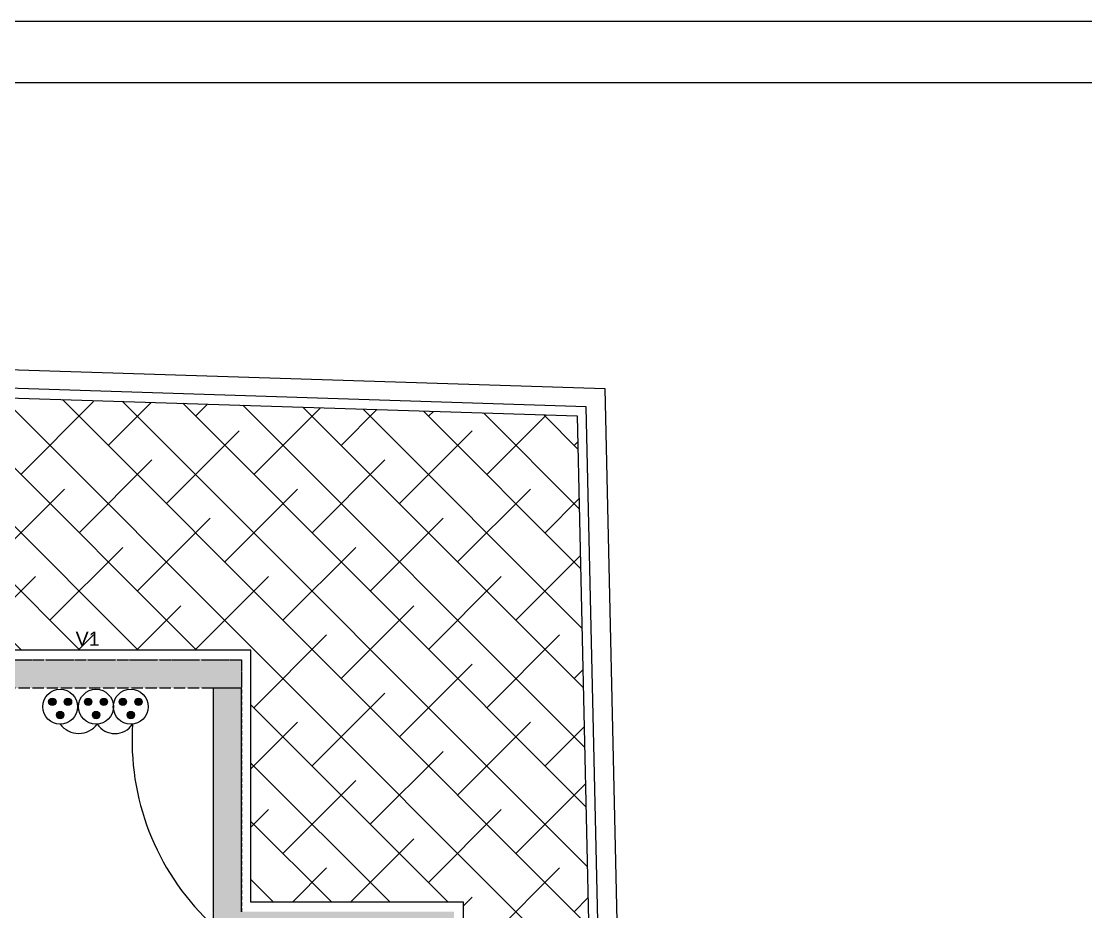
# Model space of a CAD drawing. Header units: millimetres. Extents: x 71819 to 78266, y 23672 to 38445.
# Drawn here: x 74655 to 75786, y 32968 to 33914 of the extents above; entities that cross this region are included whole.
import ezdxf

# ---------------------------------------------------------------- set-up
doc = ezdxf.new("R2010")
doc.units = ezdxf.units.MM
doc.linetypes.add('ACAD_ISO02W100', pattern=[15, 12, -3])
doc.linetypes.add('DASHED2', pattern=[0.375, 0.25, -0.125])
for name, color, linetype in [('Plan Archi', 8, 'Continuous'), ('prise', 1, 'Continuous'), ('PRISES DE COURANT', 5, 'Continuous')]:
    doc.layers.add(name, color=color, linetype=linetype)
doc.styles.add('ARIAL', font='arial.ttf')

# ---------------------------------------------------------------- blocks, each defined once
blk = doc.blocks.new('Prise de courant normale')
at = {"layer": 'prise', "linetype": 'Continuous'}
for points in [[(-122, 51, 1), (-44, 51, 1)], [(44, 51, 1), (122, 51, 1)], [(-38, -89, 1), (41, -89, 1)]]:
    blk.add_hatch(color=5, dxfattribs=at).paths.add_polyline_path(points, flags=0)
at = {"layer": 'prise', "color": 1, "linetype": 'Continuous'}
blk.add_circle((0, 0), 185, dxfattribs=at)
at = {"layer": 'prise', "color": 5, "linetype": 'Continuous'}
for centre in [(-83, 51), (83, 51), (1, -89)]:
    blk.add_circle(centre, 39.4, dxfattribs=at)

msp = doc.modelspace()

# ---------------------------------------------------------------- hatches: boundary and pattern name
at = {"layer": 'Plan Archi', "linetype": 'ACAD_ISO02W100'}
msp.add_hatch(color=256, dxfattribs=at).paths.add_polyline_path([(74621.7, 33235.9), (74888.7, 33235.9), (74888.7, 33205.9), (74621.7, 33205.9)])
at = {"layer": 'Plan Archi'}
h = msp.add_hatch(color=256, dxfattribs=at)
h.dxf.hatch_style = 1
h.paths.add_polyline_path([(75369.4, 32524.7), (75369.4, 32554.7), (75114.4, 32554.7), (75114.4, 32968.5), (74888.7, 32968.5), (74888.7, 33205.9), (74858.7, 33205.9), (74858.7, 32744.7), (74848.7, 32744.7), (74848.7, 32734.7), (74878.7, 32734.7), (74878.7, 32724.7), (74888.7, 32724.7), (74888.7, 32734.7), (74980.1, 32734.7), (74980.1, 32744.7), (74888.7, 32744.7), (74888.7, 32938.5), (75084.4, 32938.5), (75084.4, 32744.7), (75074.4, 32744.7), (75074.4, 32734.7), (75084.4, 32734.7), (75084.4, 32554.7), (74888.7, 32554.7), (74888.7, 32524.7)])

# ---------------------------------------------------------------- linework, layer by layer
msp.add_lwpolyline([(78266.1, 33913.6), (78266.1, 29922.6), (72676.1, 29922.6), (72676.1, 33913.6)], close=True)
msp.add_lwpolyline([(72741.1, 30303.6), (72741.1, 33848.6), (78201.1, 33848.6), (78201.1, 30303.6)])
at = {"layer": 'Plan Archi', "color": 0}
for p, q in [((72962.5, 33597.6), (75274.6, 33523.8)), ((75255, 33504.4), (72971.8, 33577.3)), ((75274.6, 33523.8), (75288.7, 32894.8)), ((75269.2, 32875.2), (75255, 33504.4))]:
    msp.add_line(p, q, dxfattribs=at)
at = {"layer": 'Plan Archi'}
for p, q in [((73562.9, 33548.4), (75245.2, 33494.7)), ((74378.8, 33522.3), (74655.1, 33246)), ((74442.7, 33520.3), (74717, 33246)), ((74506.7, 33518.3), (74778.9, 33246.1)), ((74570.6, 33516.2), (74840.7, 33246.1)), ((74634.5, 33514.2), (75258.8, 32889.8)), ((74654.3, 33432.5), (74731.6, 33509.9)), ((74698.4, 33512.1), (75257.4, 32953.1)), ((74747.1, 33463.5), (74792.7, 33509.1)), ((74762.3, 33510.1), (75256, 33016.4)), ((74826.2, 33508.1), (75254.6, 33079.7)), ((74839.9, 33494.4), (74852.7, 33507.2)), ((74890.1, 33506), (75253.1, 33143)), ((74901.8, 33432.5), (74972.6, 33503.4)), ((74954, 33504), (75251.7, 33206.3)), ((74994.6, 33463.5), (75032.6, 33501.5)), ((75018, 33501.9), (75250.3, 33269.6)), ((75081.9, 33499.9), (75248.9, 33332.9)), ((75087.4, 33494.4), (75092.5, 33499.6)), ((75145.8, 33497.9), (75247.4, 33396.2)), ((75149.2, 33432.5), (75212.4, 33495.7)), ((75209.7, 33495.8), (75246, 33459.5)), ((75245.2, 33494.7), (75259.4, 32865.3)), ((74808.9, 33401.6), (74886.3, 33478.9)), ((75056.4, 33401.6), (75133.8, 33478.9)), ((75242, 33463.5), (75245.8, 33467.3)), ((74716.1, 33370.7), (74793.5, 33448)), ((74963.6, 33370.7), (75041, 33448)), ((74623.3, 33339.7), (74700.7, 33417.1)), ((74870.8, 33339.7), (74948.2, 33417.1)), ((75118.3, 33339.7), (75195.6, 33417.1)), ((75211.1, 33370.7), (75247.2, 33406.8)), ((74778, 33308.8), (74855.3, 33386.1)), ((75025.5, 33308.8), (75102.8, 33386.1)), ((74685.2, 33277.8), (74762.5, 33355.2)), ((74932.7, 33277.8), (75010, 33355.2)), ((75180.2, 33277.8), (75248.6, 33346.2)), ((74592.4, 33246.9), (74669.7, 33324.3)), ((74839.9, 33246.9), (74917.2, 33324.3)), ((75087.4, 33246.9), (75164.7, 33324.3)), ((74777.2, 33246.1), (74824.4, 33293.3)), ((74994.6, 33216), (75071.9, 33293.3)), ((74715.3, 33246), (74731.6, 33262.4)), ((74901.8, 33185), (74979.1, 33262.4)), ((75149.2, 33185), (75226.6, 33262.4)), ((74898.7, 33246.1), (73887, 33245.9)), ((74898.7, 32978.5), (74898.7, 33246.1)), ((75056.4, 33154.1), (75133.8, 33231.4)), ((75242, 33216), (75251.3, 33225.2)), ((74888.7, 33205.9), (74858.7, 33205.9)), ((74858.7, 33205.9), (74858.7, 32744.7)), ((74888.7, 32968.5), (74888.7, 33205.9)), ((74963.6, 33123.2), (75041, 33200.5)), ((74898.7, 33188.1), (75108.3, 32978.5)), ((74898.7, 33120.1), (74948.2, 33169.6)), ((75118.3, 33092.2), (75195.6, 33169.6)), ((75211.1, 33123.2), (75252.6, 33164.7)), ((75025.5, 33061.3), (75102.8, 33138.6)), ((74898.7, 33126.2), (75046.5, 32978.5)), ((74932.7, 33030.4), (75010, 33107.7)), ((75180.2, 33030.4), (75254, 33104.2)), ((74898.7, 33058.2), (74917.2, 33076.8)), ((75087.4, 32999.4), (75164.7, 33076.8)), ((74898.7, 33064.3), (74984.6, 32978.5)), ((75004.5, 32978.5), (75071.9, 33045.8)), ((74942.7, 32978.5), (74979.1, 33014.9)), ((75149.2, 32937.6), (75226.6, 33014.9)), ((74898.7, 33002.5), (74922.7, 32978.5)), ((75124.4, 32978.5), (74898.7, 32978.5)), ((75124.4, 32974.6), (75133.8, 32984)), ((75124.4, 32614.7), (75124.4, 32978.5)), ((75242, 32968.5), (75256.7, 32983.2))]:
    msp.add_line(p, q, dxfattribs=at)
at = {"layer": 'Plan Archi', "linetype": 'DASHED2'}
for p, q in [((73897, 33235.9), (74888.7, 33235.9)), ((74888.7, 33235.9), (74888.7, 32968.5))]:
    msp.add_line(p, q, dxfattribs=at)
at = {"layer": 'Plan Archi', "linetype": 'ACAD_ISO02W100'}
for p, q in [((74621.7, 33235.9), (74888.7, 33235.9)), ((74888.7, 33235.9), (74888.7, 33205.9)), ((74888.7, 33205.9), (74621.7, 33205.9))]:
    msp.add_line(p, q, dxfattribs=at)
at = {"layer": 'PRISES DE COURANT', "color": 6}
for centre, radius, start, end in [((74715.7, 33182.3), 24.6, 216.8177, 323.3285), ((74754.2, 33180.3), 22.7, 214.2961, 325.8481), ((75039, 33150.2), 266.6, 176.2486, 275.871)]:
    msp.add_arc(centre, radius, start, end, dxfattribs=at)

# ---------------------------------------------------------------- block references
at = {"layer": 'PRISES DE COURANT', "xscale": 0.1, "yscale": 0.1, "zscale": 0.1}
for p in [(74696, 33186.1), (74734.1, 33186.1), (74771, 33186.1)]:
    msp.add_blockref('Prise de courant normale', p, dxfattribs=at)

# ---------------------------------------------------------------- texts
at = {"layer": 'Plan Archi', "linetype": 'ByBlock', "style": 'ARIAL'}
msp.add_text('V1', height=15, dxfattribs=at).set_placement((74712.4, 33250.8))

doc.saveas('drawing.dxf')
